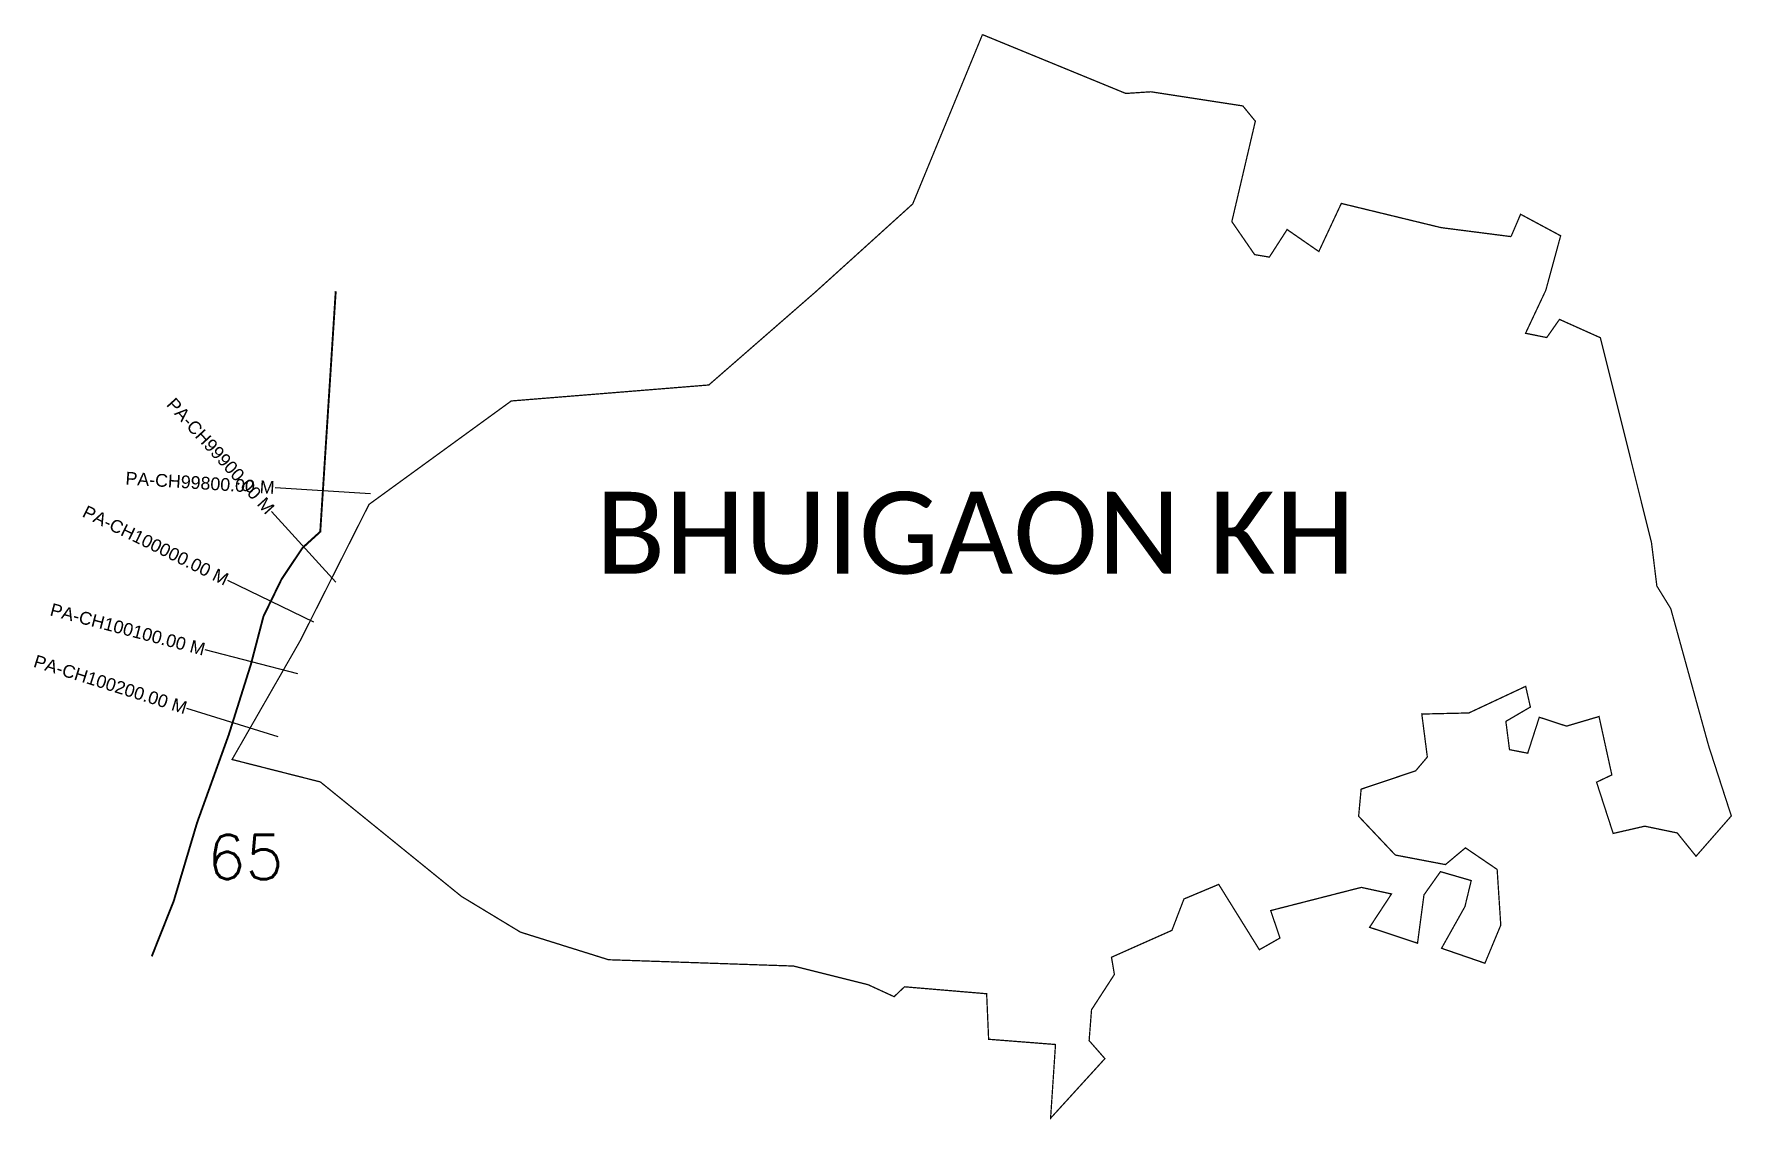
# Model space of a CAD drawing. Header units: metres. Extents: x 264516 to 267183, y 2144716 to 2146421.
import ezdxf
from ezdxf.enums import TextEntityAlignment as Align

# ---------------------------------------------------------------- set-up
doc = ezdxf.new("R2010")
doc.units = ezdxf.units.M
for name, color, linetype in [('CS', 134, 'Continuous'), ('CSMark', 6, 'Continuous'), ('NATURALLY PROTECTED', 3, 'Continuous'), ('VILLAGE NAME', 250, 'Continuous')]:
    doc.layers.add(name, color=color, linetype=linetype)
doc.styles.add('DynamicDimensions', font='arial.ttf')
doc.styles.get("Standard").update_dxf_attribs({"font": 'simplex.shx'})

msp = doc.modelspace()

# ---------------------------------------------------------------- linework, layer by layer
at = {"color": 6, "const_width": 2, "flags": 128}
for points in [[(266835.5, 2146103.2), (266850.5, 2146138.3), (266913.4, 2146104.5), (266890.1, 2146018.9), (266858.3, 2145951.4), (266891.6, 2145944.7), (266911.6, 2145973.2), (266975.8, 2145944.4), (267056, 2145623), (267064.5, 2145554.5), (267086.3, 2145519.1), (267145.8, 2145303.5), (267181.4, 2145193.5), (267126, 2145130.2), (267096.5, 2145166.8), (267045.5, 2145177.4), (266995.9, 2145166), (266969.8, 2145246.5), (266993.8, 2145257.9), (266973.7, 2145349.6), (266922.6, 2145334.5), (266879.9, 2145348.5), (266861.7, 2145292), (266833.1, 2145297.6), (266827.4, 2145342), (266865.9, 2145364.5), (266858.5, 2145397), (266769.3, 2145355.2), (266695.4, 2145353.5), (266704.1, 2145286), (266685.7, 2145264.3), (266600.1, 2145235.5), (266596.2, 2145193), (266653.8, 2145132.1), (266732.5, 2145117.1), (266763.9, 2145143.4), (266813.7, 2145109.5), (266819.4, 2145022), (266794.5, 2144962.2), (266726.4, 2144985.7), (266763.1, 2145051.1), (266773, 2145092), (266724.7, 2145106), (266698.8, 2145069.5), (266688.7, 2144993.7), (266613.4, 2145018.6), (266647.8, 2145071), (266600.4, 2145081.3), (266458.1, 2145044.9), (266472.7, 2145001.8), (266440.3, 2144983.4), (266376.5, 2145086), (266321.9, 2145063.1), (266303, 2145013.8), (266208.1, 2144971.6), (266212.7, 2144944.6), (266176.8, 2144889.2), (266173, 2144840.7), (266197.8, 2144812.4), (266112.5, 2144718.8), (266120.2, 2144834.6), (266015.2, 2144842.8), (266012.1, 2144914.3), (265883.1, 2144925.2), (265866.8, 2144909.7), (265825.7, 2144928.6), (265708.8, 2144957.8), (265418.4, 2144967.7), (265280.1, 2145011), (265187.3, 2145067.2), (264965.8, 2145246.9), (264827.2, 2145282.1), (264933.9, 2145468.1), (265042.3, 2145682.7), (265265.6, 2145845.1), (265575.8, 2145870.2), (265743.7, 2146016.6), (265896, 2146154.5), (266005.5, 2146420.4)], [(266005.5, 2146420.4), (266230.6, 2146328), (266270.1, 2146330.6), (266414.4, 2146308.4), (266434, 2146284.4), (266397.1, 2146126.8), (266432.9, 2146074.9), (266456, 2146071), (266483.9, 2146114.3), (266533.7, 2146079.8), (266569, 2146155.3), (266725.7, 2146117.3), (266835.5, 2146103.2)]]:
    msp.add_lwpolyline(points, dxfattribs=at)
at = {"layer": 'CS'}
for p, q in [((265044.6, 2145699.3), (264895, 2145708.9)), ((264989.9, 2145560.4), (264888.9, 2145671.3)), ((264955.4, 2145497.6), (264820.6, 2145563.2)), ((264930.3, 2145416.4), (264785.2, 2145454.5)), ((264899.6, 2145317.5), (264756.4, 2145362.4))]:
    msp.add_line(p, q, dxfattribs=at)
at = {"layer": 'NATURALLY PROTECTED', "const_width": 3, "flags": 128}
msp.add_lwpolyline([(264990, 2146017.5), (264965.7, 2145639.8), (264937.9, 2145614.5), (264904.7, 2145564.8), (264876.5, 2145506.8), (264856.8, 2145431.6), (264822.1, 2145321.2), (264772.3, 2145182.9), (264735.7, 2145060.1), (264701.1, 2144973)], dxfattribs=at)

# ---------------------------------------------------------------- texts
at = {"insert": (264788.2, 2145164), "char_height": 70, "attachment_point": 1}
msp.add_mtext_dynamic_manual_height_columns('65', width=335.826, gutter_width=1, heights=[0], dxfattribs=at)
at = {"layer": 'CSMark', "style": 'DynamicDimensions'}
for s, rotation, p in [('PA-CH99900.00 M', 312.311, (264888.2, 2145672)), ('PA-CH99800.00 M', 356.311, (264894, 2145709)), ('PA-CH100000.00 M', 334.0403, (264819.7, 2145563.7)), ('PA-CH100100.00 M', 345.2834, (264784.3, 2145454.8)), ('PA-CH100200.00 M', 342.581, (264755.5, 2145362.7))]:
    msp.add_text(s, height=20, rotation=rotation, dxfattribs=at).set_placement(p, align=Align.MIDDLE_RIGHT)
at = {"layer": 'VILLAGE NAME', "insert": (265398.2, 2145702.5), "char_height": 128.647, "attachment_point": 1}
msp.add_mtext_dynamic_manual_height_columns('{\\fCalibri|b0|i0|c0|p34;BHUIGAON KH}', width=1668.041, gutter_width=643.2, heights=[0], dxfattribs=at)

doc.saveas('drawing.dxf')
